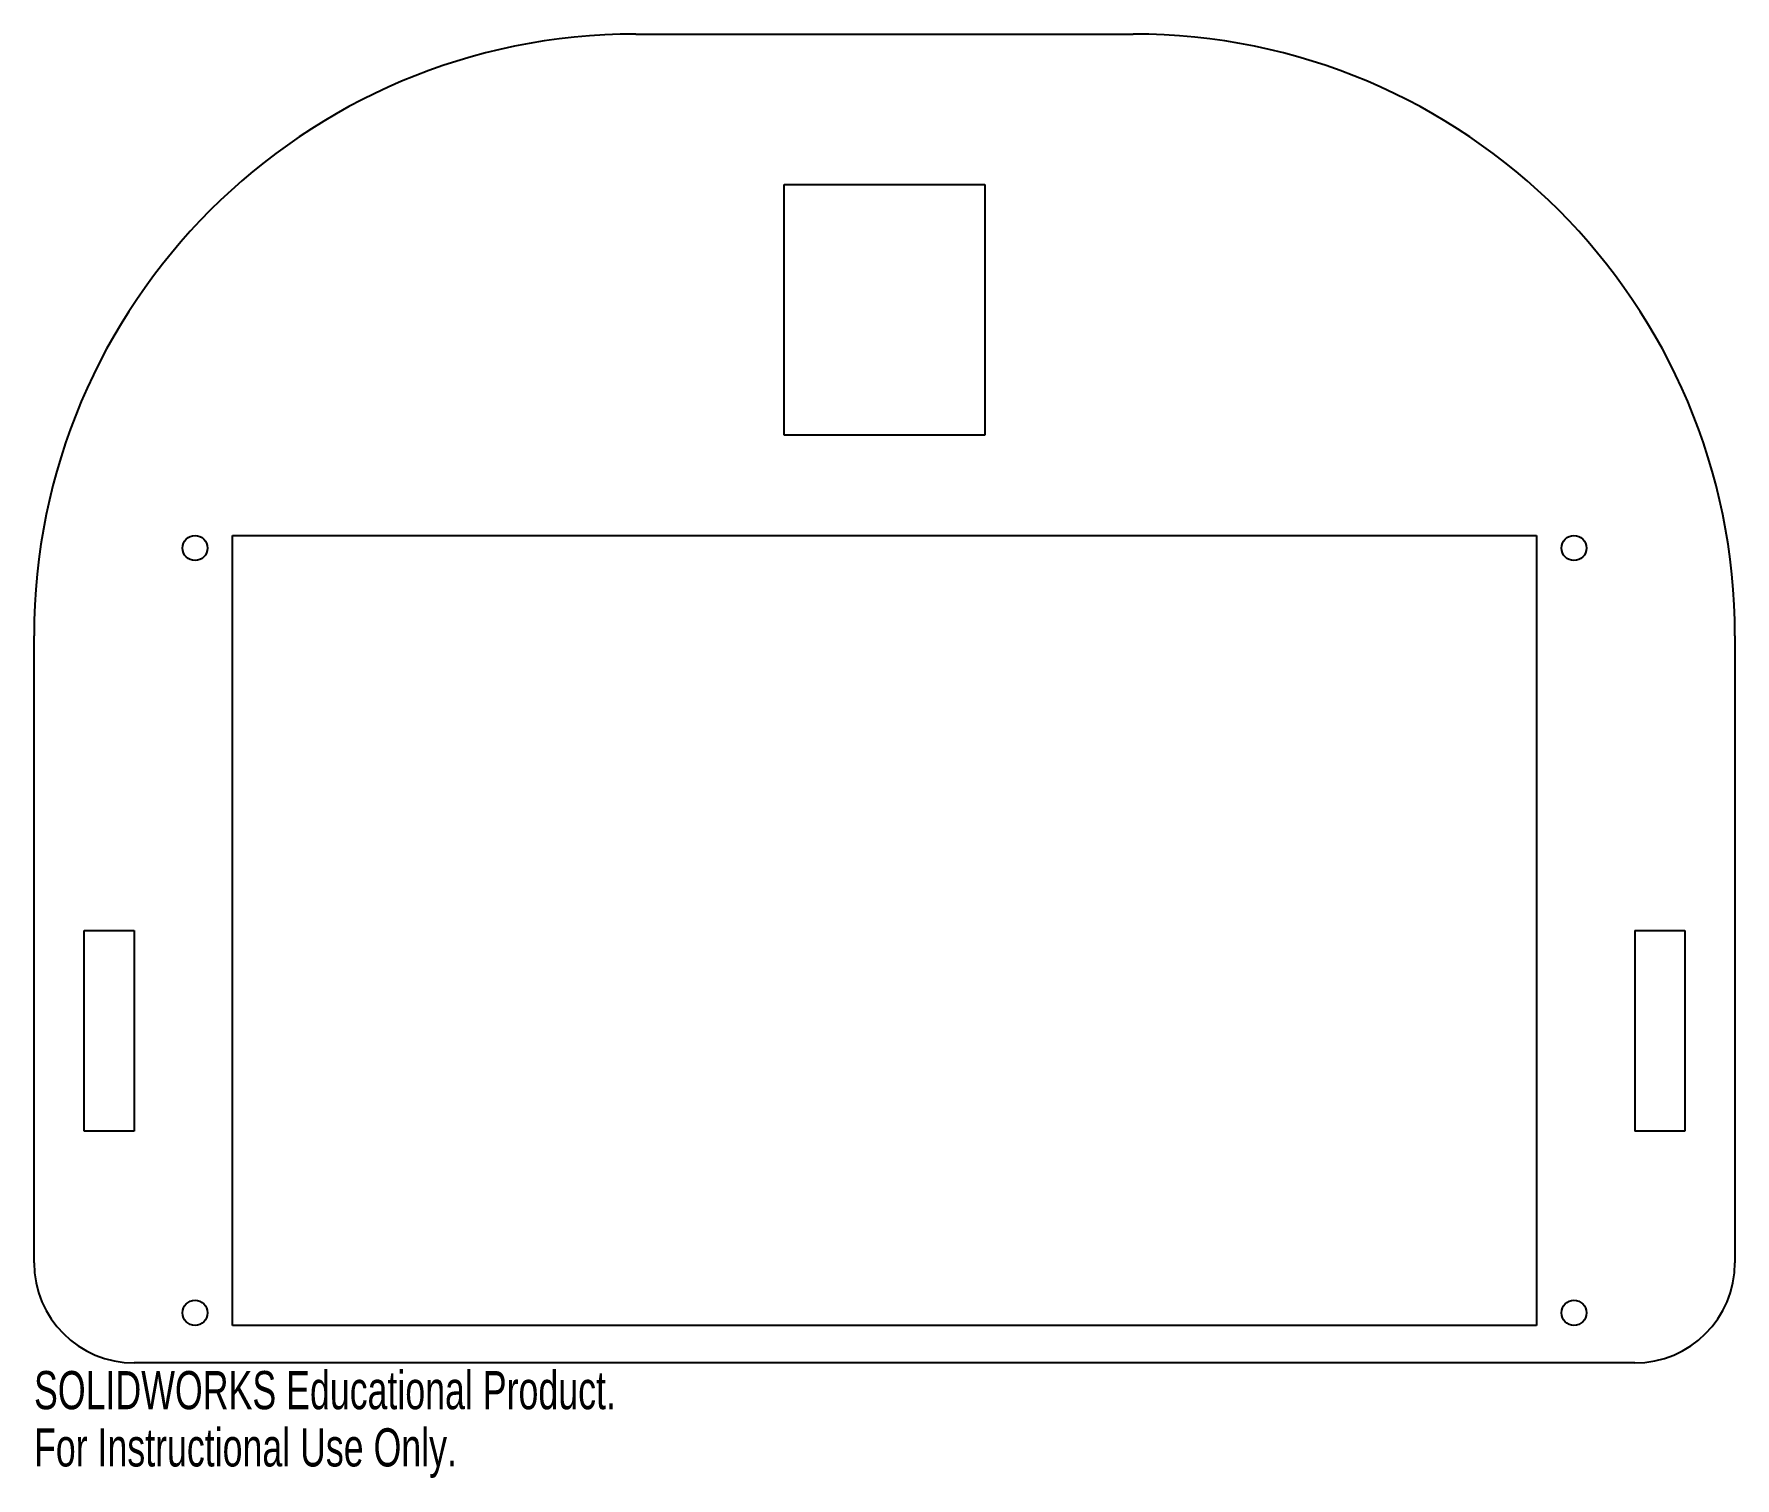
# Model space of a CAD drawing. Header units: inches. Extents: x -5.69 to 2.79, y -4.8 to 2.4.
import ezdxf

# ---------------------------------------------------------------- set-up
doc = ezdxf.new("R2010")
doc.units = ezdxf.units.IN
doc.header["$MEASUREMENT"] = 0
doc.styles.add('SLDTEXTSTYLE0', font='TXT', dxfattribs={"width": 0.7})

msp = doc.modelspace()

# ---------------------------------------------------------------- linework, layer by layer
at = {"color": 7, "linetype": 'Continuous'}
for p, q in [((-2.6902, 2.4004), (-0.2098, 2.4004)), ((-1.95, 0.4004), (-1.95, 1.6504)), ((-1.95, 1.6504), (-0.95, 1.6504)), ((-0.95, 1.6504), (-0.95, 0.4004)), ((-0.95, 0.4004), (-1.95, 0.4004)), ((-4.7, -4.0371), (-4.7, -0.0996)), ((-4.7, -0.0996), (1.8, -0.0996)), ((1.8, -0.0996), (1.8, -4.0371)), ((-5.6902, -3.7246), (-5.6902, -0.5996)), ((2.7902, -0.5996), (2.7902, -3.7246)), ((-5.4402, -3.0684), (-5.4402, -2.0684)), ((-5.4402, -2.0684), (-5.1902, -2.0684)), ((-5.1902, -2.0684), (-5.1902, -3.0684)), ((2.2902, -2.0684), (2.5402, -2.0684)), ((2.2902, -2.0684), (2.2902, -3.0684)), ((2.5402, -2.0684), (2.5402, -3.0684)), ((-5.1902, -3.0684), (-5.4402, -3.0684)), ((2.5402, -3.0684), (2.2902, -3.0684)), ((1.8, -4.0371), (-4.7, -4.0371)), ((2.2902, -4.2246), (-5.1902, -4.2246))]:
    msp.add_line(p, q, dxfattribs=at)
for centre in [(-4.8875, -0.1621), (1.9875, -0.1621), (-4.8875, -3.9746), (1.9875, -3.9746)]:
    msp.add_circle(centre, 0.0625, dxfattribs=at)
for centre, radius, start, end in [((-2.6902, -0.5996), 3, 90, 180), ((-0.2098, -0.5996), 3, 0, 90), ((-5.1902, -3.7246), 0.5, 180, 270), ((2.2902, -3.7246), 0.5, 270, 0)]:
    msp.add_arc(centre, radius, start, end, dxfattribs=at)

# ---------------------------------------------------------------- texts
at = {"color": 7, "linetype": 'Continuous', "char_height": 0.1903, "attachment_point": 1, "style": 'SLDTEXTSTYLE0'}
for s, insert in [('SOLIDWORKS Educational Product.', (-5.6902, -4.2648)), ('For Instructional Use Only.', (-5.6902, -4.5502))]:
    msp.add_mtext(s, dxfattribs=dict(at, insert=insert))

doc.saveas('drawing.dxf')
